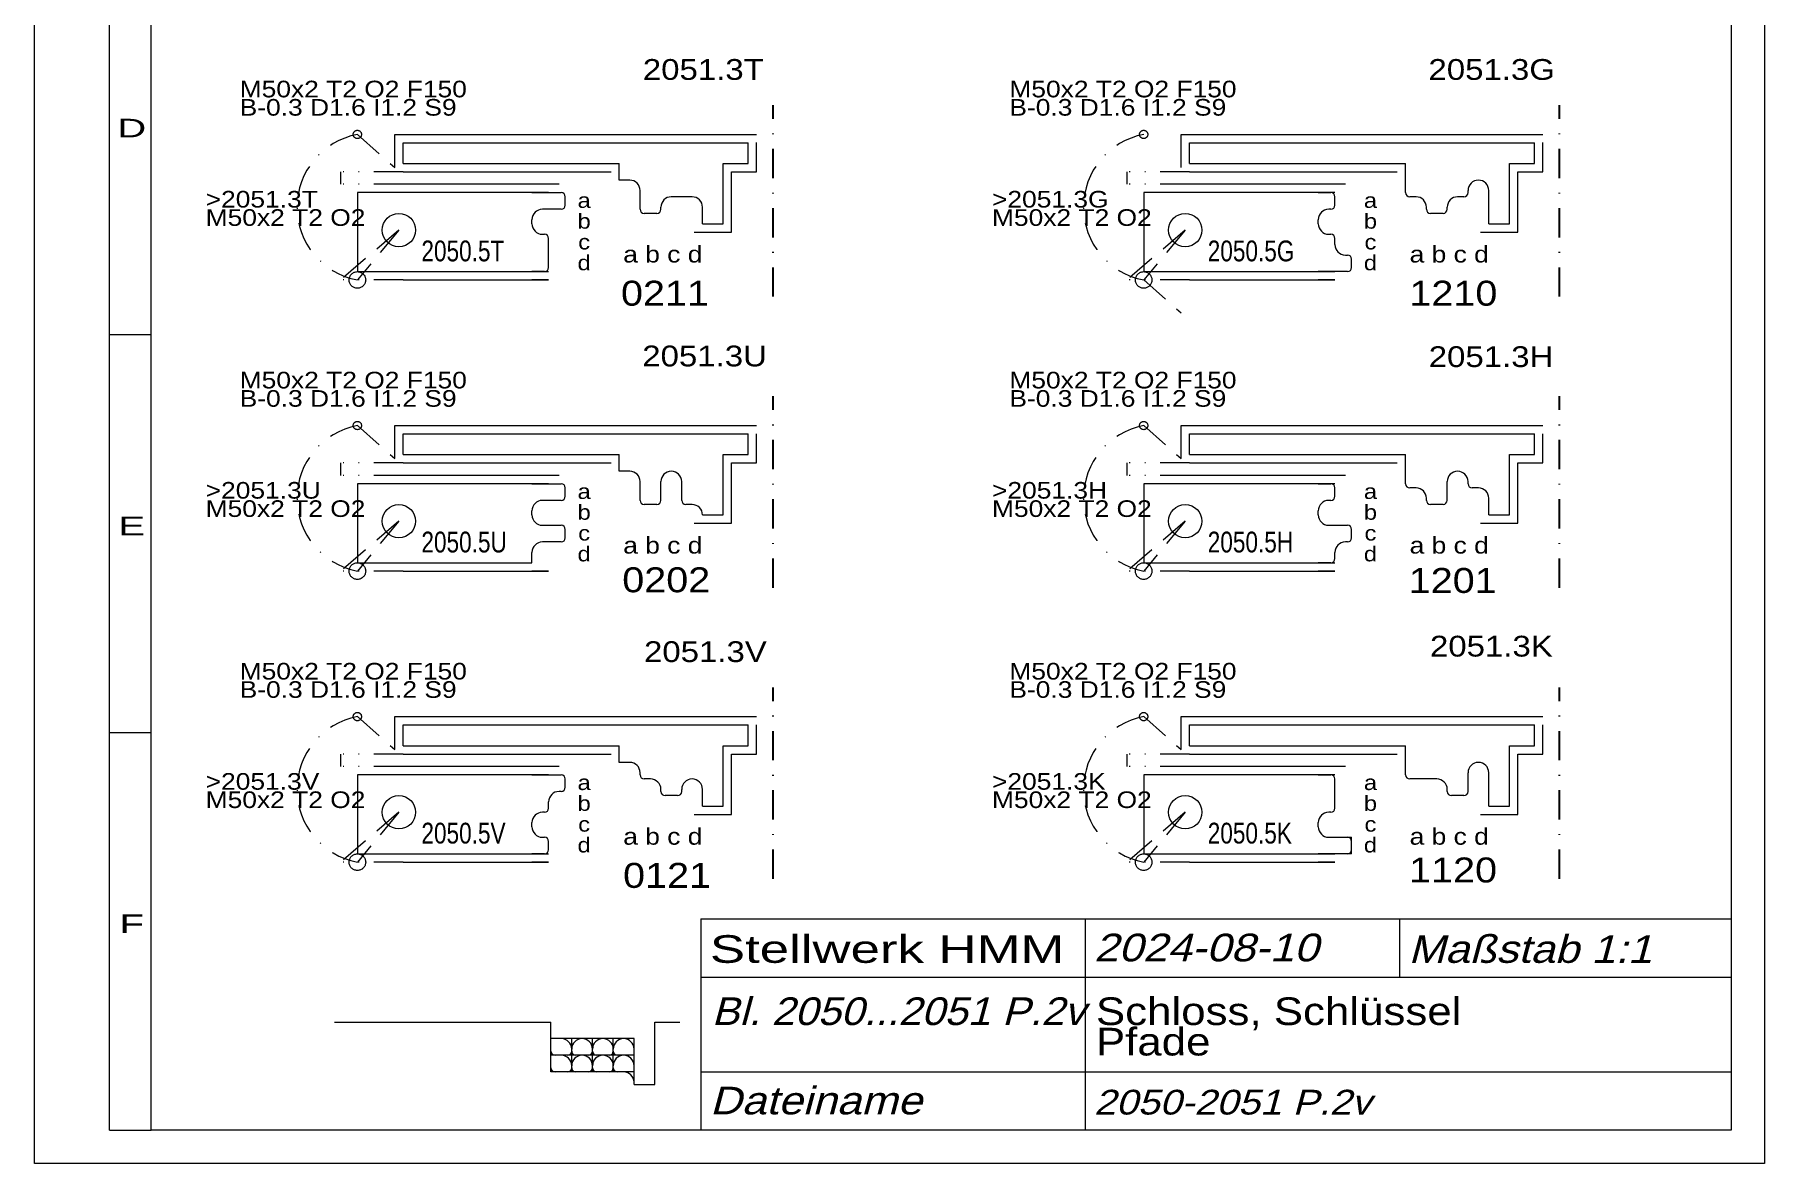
# Model space of a CAD drawing. Extents: x 1 to 281, y 1 to 296.
# Drawn here: x 1 to 209, y 1 to 136.7 of the extents above; entities that cross this region are included whole.
import ezdxf
from ezdxf.enums import TextEntityAlignment as Align

# ---------------------------------------------------------------- set-up
doc = ezdxf.new("R2010")
doc.units = 0
doc.header["$LTSCALE"] = 7.025558
for name, pattern in [('DASHDOT', [1, 0.5, -0.25, 0, -0.25]), ('DASHED', [0.75, 0.5, -0.25]), ('DIVIDE', [1.25, 0.5, -0.25, 0, -0.25, 0, -0.25]), ('PHANTOM', [2.5, 1.25, -0.25, 0.25, -0.25, 0.25, -0.25])]:
    doc.linetypes.add(name, pattern=pattern)
for name, color, linetype, lineweight in [('2050_5_6 BESATZUNG', 8, 'CONTINUOUS', 18), ('2051_1-4 SCHLÜSSEL', 190, 'CONTINUOUS', 18), ('2051_3__', 11, 'CONTINUOUS', 13), ('2051___ SCHLÜSSEL', 230, 'CONTINUOUS', 13), ('BESCHRIFTUNG', 7, 'CONTINUOUS', 25), ('BESCHRIFTUNG0', 7, 'CONTINUOUS', 25), ('MITTELLINIEN', 5, 'DASHDOT', 25), ('STANDARD', 7, 'CONTINUOUS', 0)]:
    doc.layers.add(name, color=color, linetype=linetype, lineweight=lineweight)
doc.styles.add('Arial', font='arial.ttf')

msp = doc.modelspace()

# ---------------------------------------------------------------- linework, layer by layer
at = {"layer": '2050_5_6 BESATZUNG', "lineweight": 0}
for p, q in [((39.81, 117.72), (39.81, 108.22)), ((62.81, 117.72), (39.81, 117.72)), ((60.81, 117.72), (62.81, 117.72)), ((62.81, 117.72), (64.31, 117.72)), ((64.81, 116.22), (64.81, 117.22)), ((157.36, 117.72), (134.36, 117.72)), ((134.36, 117.72), (134.36, 108.22)), ((155.36, 117.72), (156.86, 117.72)), ((157.36, 116.22), (157.36, 117.22)), ((60.81, 113.97), (60.81, 114.47)), ((62.81, 115.72), (62.06, 115.72)), ((64.31, 115.72), (62.81, 115.72)), ((155.36, 113.97), (155.36, 114.47)), ((156.86, 115.72), (156.61, 115.72)), ((62.06, 112.72), (62.31, 112.72)), ((156.61, 112.72), (156.86, 112.72)), ((62.81, 108.72), (62.81, 112.22)), ((157.36, 111.47), (157.36, 112.22)), ((39.81, 108.22), (62.81, 108.22)), ((62.31, 108.22), (60.81, 108.22)), ((134.36, 108.22), (157.36, 108.22)), ((157.36, 108.22), (155.36, 108.22)), ((158.86, 108.22), (157.36, 108.22)), ((158.61, 110.22), (158.86, 110.22)), ((159.36, 108.72), (159.36, 109.72)), ((62.81, 82.72), (39.81, 82.72)), ((39.81, 82.72), (39.81, 73.22)), ((60.81, 82.72), (62.81, 82.72)), ((62.81, 82.72), (64.31, 82.72)), ((64.81, 81.22), (64.81, 82.22)), ((157.36, 82.72), (134.36, 82.72)), ((134.36, 82.72), (134.36, 73.22)), ((155.36, 82.72), (156.86, 82.72)), ((157.36, 81.22), (157.36, 82.22)), ((60.81, 78.97), (60.81, 79.47)), ((62.81, 80.72), (62.06, 80.72)), ((64.31, 80.72), (62.81, 80.72)), ((155.36, 78.97), (155.36, 79.47)), ((156.86, 80.72), (156.61, 80.72)), ((62.06, 77.72), (62.81, 77.72)), ((62.81, 77.72), (64.31, 77.72)), ((64.81, 76.22), (64.81, 77.22)), ((156.61, 77.72), (157.36, 77.72)), ((157.36, 77.72), (158.86, 77.72)), ((159.36, 76.22), (159.36, 77.22)), ((62.81, 75.72), (62.06, 75.72)), ((64.31, 75.72), (62.81, 75.72)), ((158.86, 75.72), (158.61, 75.72)), ((39.81, 73.22), (60.81, 73.22)), ((60.81, 73.22), (60.81, 74.47)), ((134.36, 73.22), (157.36, 73.22)), ((156.86, 73.22), (155.36, 73.22)), ((157.36, 73.72), (157.36, 74.47)), ((62.81, 47.72), (39.81, 47.72)), ((39.81, 47.72), (39.81, 38.22)), ((60.81, 47.72), (62.81, 47.72)), ((62.81, 47.72), (64.31, 47.72)), ((64.81, 46.22), (64.81, 47.22)), ((157.36, 47.72), (134.36, 47.72)), ((134.36, 47.72), (134.36, 38.22)), ((155.36, 47.72), (156.86, 47.72)), ((157.36, 45.22), (157.36, 47.22)), ((62.81, 43.72), (62.81, 44.47)), ((64.31, 45.72), (64.06, 45.72)), ((157.36, 43.72), (157.36, 45.22)), ((60.81, 41.47), (60.81, 41.97)), ((62.31, 43.22), (62.06, 43.22)), ((155.36, 41.47), (155.36, 41.97)), ((156.86, 43.22), (156.61, 43.22)), ((62.06, 40.22), (62.31, 40.22)), ((62.81, 38.72), (62.81, 39.72)), ((156.61, 40.22), (157.36, 40.22)), ((157.36, 40.22), (159.36, 40.22)), ((159.36, 38.22), (159.36, 40.22)), ((39.81, 38.22), (62.81, 38.22)), ((62.31, 38.22), (60.81, 38.22)), ((134.36, 38.22), (157.36, 38.22)), ((157.36, 38.22), (155.36, 38.22)), ((159.36, 38.22), (157.36, 38.22))]:
    msp.add_line(p, q, dxfattribs=at)
at = {"layer": '2050_5_6 BESATZUNG'}
for centre, radius, start, end in [((64.31, 117.22), 0.5, 0, 90), ((156.86, 117.22), 0.5, 0, 90), ((62.06, 114.47), 1.25, 90, 180), ((64.31, 116.22), 0.5, 270, 360), ((156.61, 114.47), 1.25, 90, 180), ((156.86, 116.22), 0.5, 270, 360), ((62.06, 113.97), 1.25, 180, 270), ((62.31, 112.22), 0.5, 0, 90), ((156.61, 113.97), 1.25, 180, 270), ((156.86, 112.22), 0.5, 0, 90), ((158.61, 111.47), 1.25, 180, 270), ((62.31, 108.72), 0.5, 270, 360), ((158.86, 109.72), 0.5, 0, 90), ((158.86, 108.72), 0.5, 270, 360), ((64.31, 82.22), 0.5, 0, 90), ((64.31, 81.22), 0.5, 270, 360), ((156.86, 82.22), 0.5, 0, 90), ((156.86, 81.22), 0.5, 270, 360), ((62.06, 79.47), 1.25, 90, 180), ((156.61, 79.47), 1.25, 90, 180), ((62.06, 78.97), 1.25, 180, 270), ((64.31, 77.22), 0.5, 0, 90), ((156.61, 78.97), 1.25, 180, 270), ((158.86, 77.22), 0.5, 0, 90), ((62.06, 74.47), 1.25, 90, 180), ((64.31, 76.22), 0.5, 270, 360), ((158.61, 74.47), 1.25, 90, 180), ((158.86, 76.22), 0.5, 270, 360), ((156.86, 73.72), 0.5, 270, 360), ((64.31, 47.22), 0.5, 0, 90), ((64.31, 46.22), 0.5, 270, 360), ((156.86, 47.22), 0.5, 0, 90), ((62.31, 43.72), 0.5, 270, 360), ((64.06, 44.47), 1.25, 90, 180), ((156.86, 43.72), 0.5, 270, 360), ((62.06, 41.97), 1.25, 90, 180), ((156.61, 41.97), 1.25, 90, 180), ((62.06, 41.47), 1.25, 180, 270), ((62.31, 39.72), 0.5, 0, 90), ((156.61, 41.47), 1.25, 180, 270), ((158.86, 39.72), 0.5, 360, 450), ((62.31, 38.72), 0.5, 270, 360), ((158.86, 38.72), 0.5, 270, 360)]:
    msp.add_arc(centre, radius, start, end, dxfattribs=at)
at = {"layer": '2051_1-4 SCHLÜSSEL'}
for p, q in [((45.31, 121.22), (45.31, 123.72)), ((45.31, 123.72), (86.81, 123.72)), ((86.81, 121.22), (86.81, 123.72)), ((139.86, 121.22), (139.86, 123.72)), ((139.86, 123.72), (181.36, 123.72)), ((181.36, 121.22), (181.36, 123.72)), ((45.31, 121.22), (71.31, 121.22)), ((71.31, 119.22), (71.31, 121.22)), ((83.81, 113.97), (83.81, 121.22)), ((83.81, 121.22), (86.81, 121.22)), ((139.86, 121.22), (165.86, 121.22)), ((165.86, 117.72), (165.86, 121.22)), ((178.36, 113.97), (178.36, 121.22)), ((178.36, 121.22), (181.36, 121.22)), ((72.56, 119.22), (71.31, 119.22)), ((73.81, 117.22), (73.81, 117.97)), ((73.81, 115.72), (73.81, 117.22)), ((78.81, 117.22), (77.56, 117.22)), ((80.06, 117.22), (78.81, 117.22)), ((167.11, 117.22), (166.36, 117.22)), ((172.86, 117.22), (172.11, 117.22)), ((173.36, 117.72), (173.36, 117.97)), ((175.86, 117.22), (175.86, 117.97)), ((175.86, 115.22), (175.86, 117.22)), ((75.81, 115.22), (74.31, 115.22)), ((76.31, 115.72), (76.31, 115.97)), ((81.31, 115.22), (81.31, 115.97)), ((81.31, 113.97), (81.31, 115.22)), ((168.36, 115.72), (168.36, 115.97)), ((170.36, 115.22), (168.86, 115.22)), ((170.86, 115.72), (170.86, 115.97)), ((175.86, 113.97), (175.86, 115.22)), ((81.31, 113.97), (83.81, 113.97)), ((175.86, 113.97), (178.36, 113.97)), ((45.31, 86.22), (45.31, 88.72)), ((45.31, 88.72), (86.81, 88.72)), ((86.81, 86.22), (86.81, 88.72)), ((139.86, 86.22), (139.86, 88.72)), ((139.86, 88.72), (181.36, 88.72)), ((181.36, 86.22), (181.36, 88.72)), ((45.31, 86.22), (71.31, 86.22)), ((71.31, 84.22), (71.31, 86.22)), ((83.81, 78.97), (83.81, 86.22)), ((83.81, 86.22), (86.81, 86.22)), ((139.86, 86.22), (165.86, 86.22)), ((165.86, 82.72), (165.86, 86.22)), ((178.36, 78.97), (178.36, 86.22)), ((178.36, 86.22), (181.36, 86.22)), ((72.56, 84.22), (71.31, 84.22)), ((73.81, 82.22), (73.81, 82.97)), ((73.81, 80.72), (73.81, 82.22)), ((76.31, 82.22), (76.31, 82.97)), ((76.31, 80.72), (76.31, 82.22)), ((78.81, 82.22), (78.81, 82.97)), ((78.81, 80.72), (78.81, 82.22)), ((167.11, 82.22), (166.36, 82.22)), ((170.86, 82.22), (170.86, 82.97)), ((170.86, 80.72), (170.86, 82.22)), ((173.36, 82.72), (173.36, 82.97)), ((174.61, 82.22), (173.86, 82.22)), ((75.81, 80.22), (74.31, 80.22)), ((80.06, 80.22), (79.31, 80.22)), ((168.36, 80.72), (168.36, 80.97)), ((170.36, 80.22), (168.86, 80.22)), ((175.86, 80.22), (175.86, 80.97)), ((175.86, 78.97), (175.86, 80.22)), ((81.31, 78.97), (83.81, 78.97)), ((175.86, 78.97), (178.36, 78.97)), ((45.31, 51.22), (45.31, 53.72)), ((45.31, 53.72), (86.81, 53.72)), ((86.81, 51.22), (86.81, 53.72)), ((139.86, 51.22), (139.86, 53.72)), ((139.86, 53.72), (181.36, 53.72)), ((181.36, 51.22), (181.36, 53.72)), ((45.31, 51.22), (71.31, 51.22)), ((71.31, 49.22), (71.31, 51.22)), ((83.81, 43.97), (83.81, 51.22)), ((83.81, 51.22), (86.81, 51.22)), ((139.86, 51.22), (165.86, 51.22)), ((165.86, 47.72), (165.86, 51.22)), ((178.36, 43.97), (178.36, 51.22)), ((178.36, 51.22), (181.36, 51.22)), ((72.56, 49.22), (71.31, 49.22)), ((73.81, 47.72), (73.81, 47.97)), ((173.36, 47.22), (173.36, 47.97)), ((175.86, 47.22), (175.86, 47.97)), ((75.06, 47.22), (74.31, 47.22)), ((76.31, 45.72), (76.31, 45.97)), ((78.81, 45.72), (78.81, 45.97)), ((81.31, 45.22), (81.31, 45.97)), ((168.36, 47.22), (166.36, 47.22)), ((169.61, 47.22), (168.36, 47.22)), ((170.86, 45.72), (170.86, 45.97)), ((173.36, 45.72), (173.36, 47.22)), ((175.86, 45.22), (175.86, 47.22)), ((78.31, 45.22), (76.81, 45.22)), ((81.31, 43.97), (81.31, 45.22)), ((81.31, 43.97), (83.81, 43.97)), ((172.86, 45.22), (171.36, 45.22)), ((175.86, 43.97), (175.86, 45.22)), ((175.86, 43.97), (178.36, 43.97)), ((37.08, 18), (63.08, 18)), ((63.08, 14), (63.08, 18)), ((75.58, 10.5), (75.58, 18)), ((75.58, 18), (78.58, 18)), ((65.58, 16), (63.08, 16)), ((65.58, 14), (65.58, 16)), ((68.08, 16), (65.58, 16)), ((68.08, 14), (68.08, 16)), ((70.58, 16), (68.08, 16)), ((73.08, 16), (70.58, 16)), ((70.58, 14), (70.58, 16)), ((73.08, 14), (73.08, 16)), ((65.58, 14), (63.08, 14)), ((63.08, 12), (63.08, 14)), ((68.08, 14), (65.58, 14)), ((65.58, 12), (65.58, 14)), ((70.58, 14), (68.08, 14)), ((68.08, 12), (68.08, 14)), ((70.58, 12), (70.58, 14)), ((73.08, 14), (70.58, 14)), ((73.08, 12), (73.08, 14)), ((65.58, 12), (63.08, 12)), ((68.08, 12), (65.58, 12)), ((70.58, 12), (68.08, 12)), ((73.08, 12), (70.58, 12)), ((73.08, 10.5), (73.08, 12)), ((73.08, 10.5), (75.58, 10.5))]:
    msp.add_line(p, q, dxfattribs=at)
for centre, radius, start, end in [((72.56, 117.97), 1.25, 0, 90), ((174.61, 117.97), 1.25, 90, 180), ((174.61, 117.97), 1.25, 0, 90), ((77.56, 115.97), 1.25, 90, 180), ((80.06, 115.97), 1.25, 0, 90), ((166.36, 117.72), 0.5, 180, 270), ((167.11, 115.97), 1.25, 0, 90), ((172.11, 115.97), 1.25, 90, 180), ((172.86, 117.72), 0.5, 270, 360), ((74.31, 115.72), 0.5, 180, 270), ((75.81, 115.72), 0.5, 270, 360), ((168.86, 115.72), 0.5, 180, 270), ((170.36, 115.72), 0.5, 270, 360), ((72.56, 82.97), 1.25, 0, 90), ((77.56, 82.97), 1.25, 90, 180), ((77.56, 82.97), 1.25, 0, 90), ((172.11, 82.97), 1.25, 90, 180), ((172.11, 82.97), 1.25, 0, 90), ((166.36, 82.72), 0.5, 180, 270), ((167.11, 80.97), 1.25, 0, 90), ((173.86, 82.72), 0.5, 180, 270), ((174.61, 80.97), 1.25, 0, 90), ((74.31, 80.72), 0.5, 180, 270), ((75.81, 80.72), 0.5, 270, 360), ((79.31, 80.72), 0.5, 180, 270), ((80.06, 78.97), 1.25, 0, 90), ((168.86, 80.72), 0.5, 180, 270), ((170.36, 80.72), 0.5, 270, 360), ((72.56, 47.97), 1.25, 0, 90), ((174.61, 47.97), 1.25, 90, 180), ((174.61, 47.97), 1.25, 0, 90), ((74.31, 47.72), 0.5, 180, 270), ((75.06, 45.97), 1.25, 0, 90), ((80.06, 45.97), 1.25, 90, 180), ((80.06, 45.97), 1.25, 0, 90), ((166.36, 47.72), 0.5, 180, 270), ((169.61, 45.97), 1.25, 0, 90), ((76.81, 45.72), 0.5, 180, 270), ((78.31, 45.72), 0.5, 270, 360), ((171.36, 45.72), 0.5, 180, 270), ((172.86, 45.72), 0.5, 270, 360), ((64.33, 14.75), 1.25, 360, 450), ((66.83, 14.75), 1.25, 90, 180), ((66.83, 14.75), 1.25, 360, 450), ((69.33, 14.75), 1.25, 90, 180), ((69.33, 14.75), 1.25, 360, 450), ((71.83, 14.75), 1.25, 90, 180), ((71.83, 14.75), 1.25, 360, 450), ((63.58, 14.5), 0.5, 180, 270), ((63.58, 12.5), 0.5, 180, 270), ((64.33, 12.75), 1.25, 360, 450), ((65.08, 14.5), 0.5, 270, 360), ((65.08, 12.5), 0.5, 270, 360), ((66.08, 14.5), 0.5, 180, 270), ((66.83, 12.75), 1.25, 90, 180), ((66.08, 12.5), 0.5, 180, 270), ((66.83, 12.75), 1.25, 360, 450), ((67.58, 14.5), 0.5, 270, 360), ((67.58, 12.5), 0.5, 270, 360), ((68.58, 14.5), 0.5, 180, 270), ((69.33, 12.75), 1.25, 90, 180), ((68.58, 12.5), 0.5, 180, 270), ((69.33, 12.75), 1.25, 360, 450), ((70.08, 14.5), 0.5, 270, 360), ((70.08, 12.5), 0.5, 270, 360), ((71.08, 14.5), 0.5, 180, 270), ((71.83, 12.75), 1.25, 90, 180), ((71.08, 12.5), 0.5, 180, 270), ((71.83, 12.75), 1.25, 360, 450), ((71.83, 10.75), 1.25, 360, 450)]:
    msp.add_arc(centre, radius, start, end, dxfattribs=at)
at = {"layer": '2051_3__', "linetype": 'DASHED'}
for p, q in [((39.81, 124.72), (44.31, 120.75)), ((44.81, 113.22), (37.81, 107.22)), ((44.81, 113.22), (39.81, 107.22)), ((139.36, 113.22), (132.36, 107.22)), ((139.36, 113.22), (134.36, 107.22)), ((134.36, 107.22), (138.86, 103.25)), ((39.81, 89.72), (44.31, 85.75)), ((134.36, 89.72), (138.86, 85.75)), ((44.81, 78.22), (37.81, 72.22)), ((44.81, 78.22), (39.81, 72.22)), ((139.36, 78.22), (132.36, 72.22)), ((139.36, 78.22), (134.36, 72.22)), ((39.81, 54.72), (44.31, 50.75)), ((134.36, 54.72), (138.86, 50.75)), ((44.81, 43.22), (37.81, 37.22)), ((44.81, 43.22), (39.81, 37.22)), ((139.36, 43.22), (132.36, 37.22)), ((139.36, 43.22), (134.36, 37.22))]:
    msp.add_line(p, q, dxfattribs=at)
at = {"layer": '2051_3__'}
for p, q in [((44.31, 120.75), (44.31, 124.72)), ((44.31, 124.72), (85.06, 124.72)), ((138.86, 120.75), (138.86, 124.72)), ((138.86, 124.72), (179.61, 124.72)), ((45.31, 120.22), (70.31, 120.22)), ((64.06, 118.72), (45.31, 118.72)), ((84.81, 112.97), (84.81, 120.22)), ((139.86, 120.22), (164.86, 120.22)), ((158.61, 118.72), (139.86, 118.72)), ((179.36, 112.97), (179.36, 120.22)), ((80.31, 112.97), (84.81, 112.97)), ((174.86, 112.97), (179.36, 112.97)), ((45.31, 107.22), (62.81, 107.22)), ((62.81, 107.22), (60.81, 107.22)), ((139.86, 107.22), (157.36, 107.22)), ((157.36, 107.22), (155.36, 107.22)), ((44.31, 85.75), (44.31, 89.72)), ((44.31, 89.72), (85.06, 89.72)), ((138.86, 85.75), (138.86, 89.72)), ((138.86, 89.72), (179.61, 89.72)), ((45.31, 85.22), (70.31, 85.22)), ((64.06, 83.72), (45.31, 83.72)), ((84.81, 77.97), (84.81, 85.22)), ((139.86, 85.22), (164.86, 85.22)), ((158.61, 83.72), (139.86, 83.72)), ((179.36, 77.97), (179.36, 85.22)), ((80.31, 77.97), (84.81, 77.97)), ((174.86, 77.97), (179.36, 77.97)), ((45.31, 72.22), (62.81, 72.22)), ((62.81, 72.22), (60.81, 72.22)), ((139.86, 72.22), (157.36, 72.22)), ((157.36, 72.22), (155.36, 72.22)), ((44.31, 50.75), (44.31, 54.72)), ((44.31, 54.72), (85.06, 54.72)), ((138.86, 50.75), (138.86, 54.72)), ((138.86, 54.72), (179.61, 54.72)), ((45.31, 50.22), (70.31, 50.22)), ((84.81, 42.97), (84.81, 50.22)), ((139.86, 50.22), (164.86, 50.22)), ((179.36, 42.97), (179.36, 50.22)), ((64.06, 48.72), (45.31, 48.72)), ((158.61, 48.72), (139.86, 48.72)), ((80.31, 42.97), (84.81, 42.97)), ((174.86, 42.97), (179.36, 42.97)), ((45.31, 37.22), (62.81, 37.22)), ((62.81, 37.22), (60.81, 37.22)), ((139.86, 37.22), (157.36, 37.22)), ((157.36, 37.22), (155.36, 37.22))]:
    msp.add_line(p, q, dxfattribs=at)
at = {"layer": '2051_3__', "color": 34, "linetype": 'DIVIDE'}
for p, q in [((85.06, 124.72), (87.81, 124.72)), ((87.81, 120.22), (87.81, 124.72)), ((179.61, 124.72), (182.36, 124.72)), ((182.36, 120.22), (182.36, 124.72)), ((37.81, 118.72), (37.81, 120.22)), ((45.31, 120.22), (37.81, 120.22)), ((45.31, 118.72), (37.81, 118.72)), ((84.81, 120.22), (87.81, 120.22)), ((132.36, 118.72), (132.36, 120.22)), ((139.86, 120.22), (132.36, 120.22)), ((139.86, 118.72), (132.36, 118.72)), ((179.36, 120.22), (182.36, 120.22)), ((45.31, 107.22), (37.81, 107.22)), ((139.86, 107.22), (132.36, 107.22)), ((85.06, 89.72), (87.81, 89.72)), ((87.81, 85.22), (87.81, 89.72)), ((179.61, 89.72), (182.36, 89.72)), ((182.36, 85.22), (182.36, 89.72)), ((37.81, 83.72), (37.81, 85.22)), ((45.31, 85.22), (37.81, 85.22)), ((45.31, 83.72), (37.81, 83.72)), ((84.81, 85.22), (87.81, 85.22)), ((132.36, 83.72), (132.36, 85.22)), ((139.86, 85.22), (132.36, 85.22)), ((139.86, 83.72), (132.36, 83.72)), ((179.36, 85.22), (182.36, 85.22)), ((45.31, 72.22), (37.81, 72.22)), ((139.86, 72.22), (132.36, 72.22)), ((85.06, 54.72), (87.81, 54.72)), ((87.81, 50.22), (87.81, 54.72)), ((179.61, 54.72), (182.36, 54.72)), ((182.36, 50.22), (182.36, 54.72)), ((37.81, 48.72), (37.81, 50.22)), ((45.31, 50.22), (37.81, 50.22)), ((84.81, 50.22), (87.81, 50.22)), ((132.36, 48.72), (132.36, 50.22)), ((139.86, 50.22), (132.36, 50.22)), ((179.36, 50.22), (182.36, 50.22)), ((45.31, 48.72), (37.81, 48.72)), ((139.86, 48.72), (132.36, 48.72)), ((45.31, 37.22), (37.81, 37.22)), ((139.86, 37.22), (132.36, 37.22))]:
    msp.add_line(p, q, dxfattribs=at)
at = {"layer": '2051_3__', "linetype": 'PHANTOM'}
for centre, radius in [((39.81, 124.72), 0.5), ((134.36, 124.72), 0.5), ((39.81, 107.22), 1), ((134.36, 107.22), 1), ((39.81, 89.72), 0.5), ((134.36, 89.72), 0.5), ((39.81, 72.22), 1), ((134.36, 72.22), 1), ((39.81, 54.72), 0.5), ((134.36, 54.72), 0.5), ((39.81, 37.22), 1), ((134.36, 37.22), 1)]:
    msp.add_circle(centre, radius, dxfattribs=at)
at = {"layer": '2051_3__', "lineweight": 0}
for centre in [(44.81, 113.22), (139.36, 113.22), (44.81, 78.22), (139.36, 78.22), (44.81, 43.22), (139.36, 43.22)]:
    msp.add_circle(centre, 2, dxfattribs=at)
at = {"layer": '2051___ SCHLÜSSEL', "linetype": 'DASHDOT'}
for centre in [(41.46, 115.97), (136.02, 115.97), (41.46, 80.97), (136.02, 80.97), (41.46, 45.97), (136.02, 45.97)]:
    msp.add_arc(centre, 8.9, 100.6974, 259.3026, dxfattribs=at)
at = {"layer": 'MITTELLINIEN'}
for p, q in [((89.81, 105.22), (89.81, 128.24)), ((184.36, 105.22), (184.36, 128.24)), ((89.81, 70.22), (89.81, 93.24)), ((184.36, 70.22), (184.36, 93.24)), ((89.81, 35.22), (89.81, 58.24)), ((184.36, 35.22), (184.36, 58.24))]:
    msp.add_line(p, q, dxfattribs=at)
at = {"layer": 'STANDARD'}
for p, q in [((1, 1), (1, 296)), ((209, 296), (209, 1)), ((10, 5), (10, 292)), ((15, 5), (15, 287)), ((205, 287), (205, 5)), ((205, 182.12), (205, 5.12)), ((10, 100.67), (15, 100.67)), ((10, 52.83), (15, 52.83)), ((10, 5), (15, 5)), ((205, 5), (15, 5)), ((209, 1), (1, 1))]:
    msp.add_line(p, q, dxfattribs=at)
at = {"layer": 'STANDARD', "lineweight": 0}
for p, q in [((81.11, 30.4), (205, 30.4)), ((81.11, 30.4), (81.11, 5)), ((127.31, 30.4), (127.31, 5)), ((165.11, 30.4), (165.11, 23.4)), ((81.11, 23.4), (205, 23.4)), ((81.11, 12), (205, 12))]:
    msp.add_line(p, q, dxfattribs=at)

# ---------------------------------------------------------------- texts
at = {"layer": '2051_3__', "char_height": 2, "attachment_point": 7, "line_spacing_factor": 0.66, "style": 'Arial'}
for insert in [(25.66, 126.95), (118.21, 126.95), (25.66, 91.95), (118.21, 91.95), (25.66, 56.95), (118.21, 56.95)]:
    msp.add_mtext('\\W1.135094;M50x2 T2 O2 F150\\PB-0.3 D1.6 I1.2 S9', dxfattribs=dict(at, insert=insert))
at = {"layer": '2051___ SCHLÜSSEL', "char_height": 2, "attachment_point": 7, "line_spacing_factor": 0.66, "style": 'Arial'}
for s, insert in [('\\W1.135136;>2051.3T\\PM50x2 T2 O2', (21.57, 113.7)), ('\\W1.135121;>2051.3G\\PM50x2 T2 O2', (116.12, 113.7)), ('\\W1.135111;>2051.3U\\PM50x2 T2 O2', (21.57, 78.7)), ('\\W1.135111;>2051.3H\\PM50x2 T2 O2', (116.12, 78.7)), ('\\W1.135110;>2051.3V\\PM50x2 T2 O2', (21.57, 43.7)), ('\\W1.135110;>2051.3K\\PM50x2 T2 O2', (116.12, 43.7))]:
    msp.add_mtext(s, dxfattribs=dict(at, insert=insert))
at = {"layer": 'BESCHRIFTUNG', "style": 'Arial'}
for s, width, p in [('2051.3T', 1.135128, (81.41, 132.53)), ('2051.3G', 1.135112, (176.21, 132.53)), ('2051.3U', 1.135099, (81.56, 98.08)), ('2051.3H', 1.1351, (176.13, 98)), ('2051.3V', 1.135098, (81.66, 62.53)), ('2051.3K', 1.135099, (176.17, 63.19))]:
    msp.add_text(s, height=2.5, dxfattribs=dict(at, width=width)).set_placement(p, align=Align.MIDDLE_CENTER)
for s, height, width, p in [('2050.5T', 2.5, 0.778355, (47.51, 109.46)), ('a b c d', 2, 1.135096, (71.78, 109.32)), ('2050.5G', 2.5, 0.778371, (142.06, 109.46)), ('a b c d', 2, 1.135096, (166.34, 109.32)), ('0211', 3, 1.13488, (71.51, 104.13)), ('1210', 3, 1.135145, (166.31, 104.13)), ('2050.5U', 2.5, 0.778366, (47.51, 74.46)), ('2050.5H', 2.5, 0.778366, (142.06, 74.46)), ('a b c d', 2, 1.135096, (71.78, 74.32)), ('a b c d', 2, 1.135096, (166.34, 74.32)), ('0202', 3, 1.135145, (71.66, 69.67)), ('1201', 3, 1.135145, (166.23, 69.59)), ('2050.5V', 2.5, 0.778365, (47.51, 39.46)), ('2050.5K', 2.5, 0.778365, (142.06, 39.46)), ('a b c d', 2, 1.135096, (71.78, 39.32)), ('a b c d', 2, 1.135096, (166.34, 39.32)), ('1120', 3, 1.135145, (166.27, 34.78)), ('0121', 3, 1.135145, (71.76, 34.13))]:
    msp.add_text(s, height=height, dxfattribs=dict(at, width=width)).set_placement(p)
at = {"layer": 'BESCHRIFTUNG', "char_height": 1.8, "attachment_point": 2, "line_spacing_factor": 0.833333, "style": 'Arial'}
for insert in [(67.08, 117.69), (161.63, 117.69), (67.08, 82.69), (161.63, 82.69), (67.08, 47.69), (161.63, 47.69)]:
    msp.add_mtext('\\W1.135146;a\\Pb\\Pc\\Pd', dxfattribs=dict(at, insert=insert))
at = {"layer": 'BESCHRIFTUNG0', "style": 'Arial', "width": 1.365378}
msp.add_text('Stellwerk HMM', height=3.325, dxfattribs=at).set_placement((82.2, 28.44), align=Align.TOP_LEFT)
at = {"layer": 'BESCHRIFTUNG0', "style": 'Arial', "oblique": 15}
for s, height, width, p in [('2024-08-10', 3.325, 1.135137, (128.4, 28.62)), ('Maßstab 1:1', 3.325, 1.134935, (166.2, 28.44)), ('Bl. 2050...2051 P.2v', 3.325, 1.072852, (82.42, 20.96)), ('Dateiname', 3.325, 1.135074, (82.2, 10.22)), ('2050-2051 P.2v', 2.975, 1.134905, (128.4, 9.85))]:
    msp.add_text(s, height=height, dxfattribs=dict(at, width=width)).set_placement(p, align=Align.TOP_LEFT)
at = {"layer": 'BESCHRIFTUNG0', "insert": (128.62, 20.96), "char_height": 3.325, "attachment_point": 1, "line_spacing_factor": 0.66, "style": 'Arial'}
msp.add_mtext('\\W1.134991;Schloss, Schlüssel\\PPfade', dxfattribs=at)
at = {"layer": 'STANDARD', "style": 'Arial'}
for s, width, p in [('D', 1.548104, (12.68, 126.6)), ('E', 1.547987, (12.68, 78.76)), ('F', 1.547769, (12.68, 30.93))]:
    msp.add_text(s, height=2.23, dxfattribs=dict(at, width=width)).set_placement(p, align=Align.TOP_CENTER)

doc.saveas('drawing.dxf')
